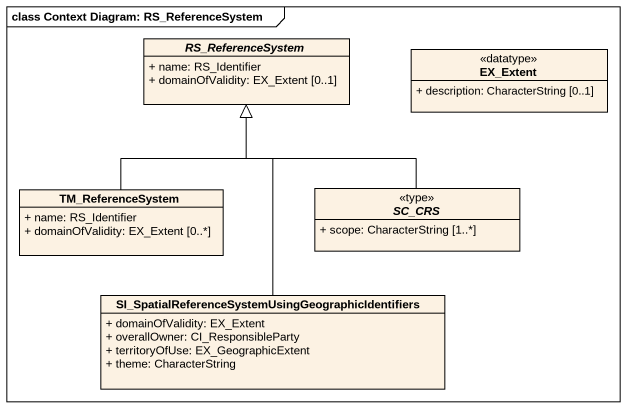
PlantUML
@startuml
mainframe class Context Diagram: RS_ReferenceSystem
hide circle
hide empty members
skinparam classAttributeIconSize 0
abstract class RS_ReferenceSystem {
  + name: RS_Identifier
  + domainOfValidity: EX_Extent [0..1]
}
class EX_Extent <<datatype>> {
  + description: CharacterString [0..1]
}
class TM_ReferenceSystem {
  + name: RS_Identifier
  + domainOfValidity: EX_Extent [0..*]
}
abstract class SC_CRS <<type>> {
  + scope: CharacterString [1..*]
}
class "SI_SpatialReferenceSystemUsingGeographicIdentifiers" as SI_SpatialReferenceSystemUsi {
  + domainOfValidity: EX_Extent
  + overallOwner: CI_ResponsibleParty
  + territoryOfUse: EX_GeographicExtent
  + theme: CharacterString
}
TM_ReferenceSystem -up-|> RS_ReferenceSystem
SC_CRS -up-|> RS_ReferenceSystem
SI_SpatialReferenceSystemUsi -up-|> RS_ReferenceSystem
@enduml
